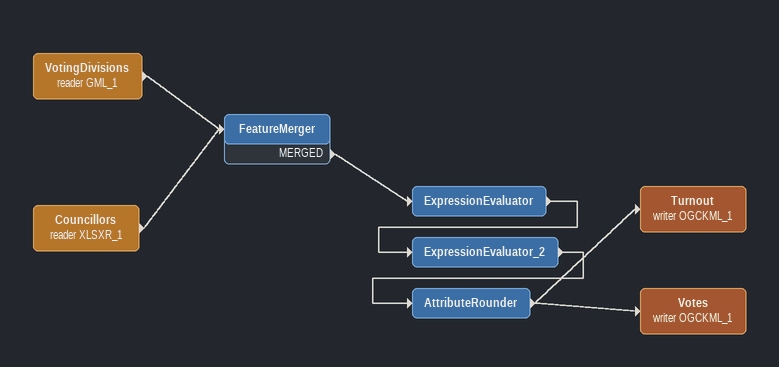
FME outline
VotingDivisions (reader GML_1)
    -> FeatureMerger
Councillors (reader XLSXR_1)
    -> FeatureMerger
FeatureMerger
    MERGED -> ExpressionEvaluator
ExpressionEvaluator
    -> ExpressionEvaluator_2
ExpressionEvaluator_2
    -> AttributeRounder
AttributeRounder
    -> Turnout (writer OGCKML_1)
    -> Votes (writer OGCKML_1)
Turnout (writer OGCKML_1)
Votes (writer OGCKML_1)
